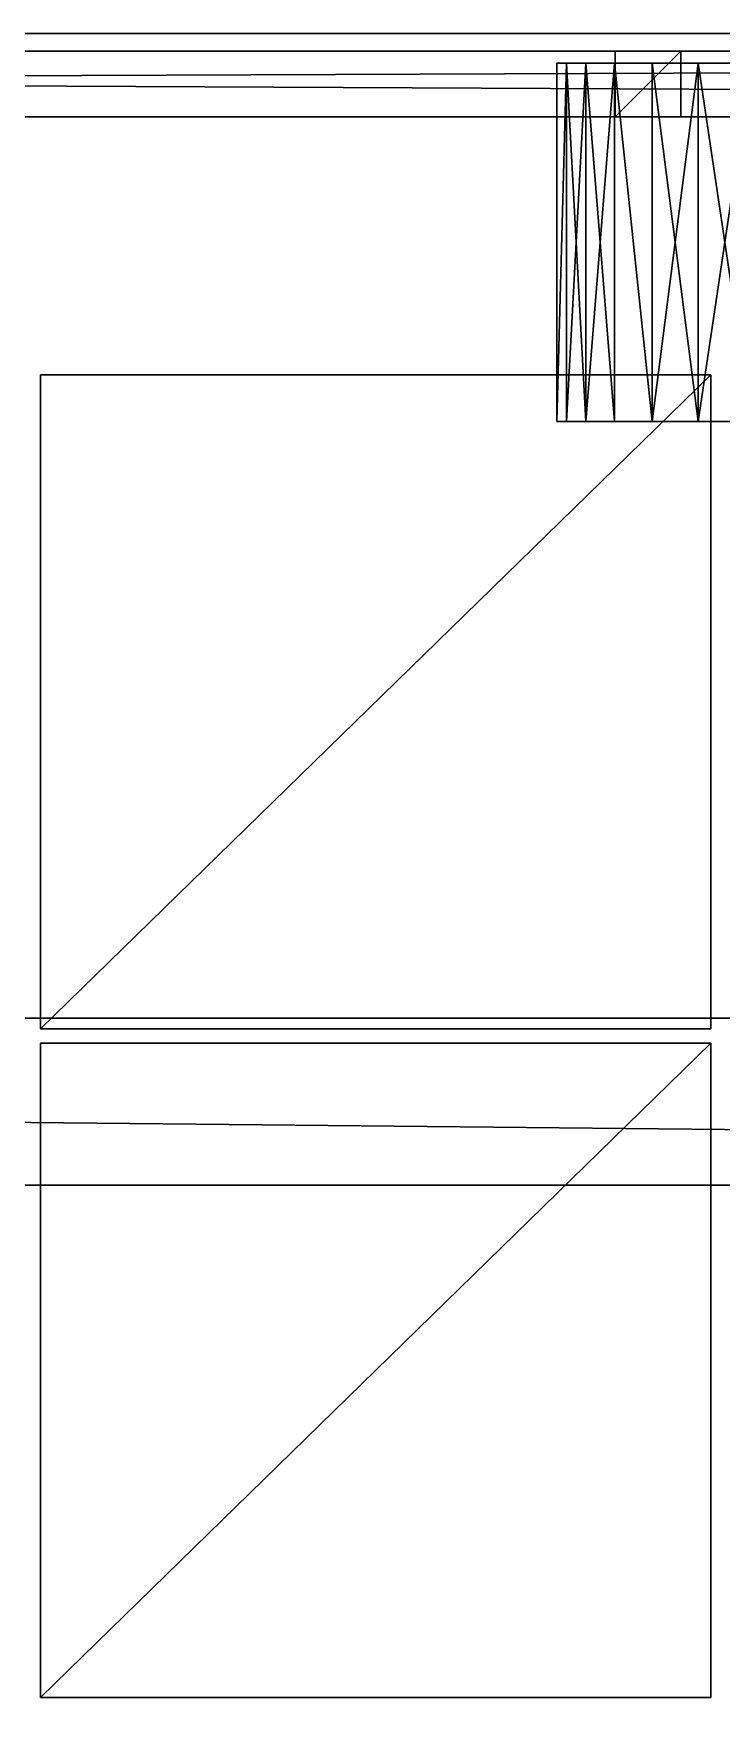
# Model space of a CAD drawing. Header units: millimetres. Extents: x -3100 to 14040, y -1280 to 1295.
# Drawn here: x 8823 to 9399, y -105 to 1295 of the extents above; entities that cross this region are included whole.
import ezdxf

# ---------------------------------------------------------------- set-up
doc = ezdxf.new("R2010")
doc.units = ezdxf.units.MM

msp = doc.modelspace()

# ---------------------------------------------------------------- linework, layer by layer
at = {"layer": 'CAD_75LAB'}
for points in [[(14040, 1295, 1250), (-40, 1295, 1250), (-40, 1295, 1320)], [(14040, 1295, 1320), (14040, 1295, 1250), (-40, 1295, 1320)], [(14040, 1225, 1250), (-40, 1225, 1250), (-40, 1295, 1250)], [(14040, 1295, 1250), (14040, 1225, 1250), (-40, 1295, 1250)], [(14040, 1225, 1320), (-40, 1295, 1320), (-40, 1225, 1320)], [(14040, 1295, 1320), (-40, 1295, 1320), (14040, 1225, 1320)], [(14040, 1280, 1160), (-40, 1280, 1160), (-40, 1280, 1250)], [(14040, 1280, 1250), (14040, 1280, 1160), (-40, 1280, 1250)], [(14040, -1280, 1160), (-40, -1280, 1160), (-40, 1280, 1160)], [(14040, 1280, 1160), (14040, -1280, 1160), (-40, 1280, 1160)], [(14040, -1280, 1250), (-40, 1280, 1250), (-40, -1280, 1250)], [(14040, 1280, 1250), (-40, 1280, 1250), (14040, -1280, 1250)], [(14040, 1280, 3995), (14040, 1280, 3940), (-40, 1280, 3940)], [(14040, 1280, 3995), (-40, 1280, 3940), (-40, 1280, 3995)], [(14040, 1280, 3940), (-40, 1225, 3940), (-40, 1280, 3940)], [(14040, 1280, 3940), (14040, 1225, 3940), (-40, 1225, 3940)], [(14040, 1280, 3995), (-40, 1280, 3995), (-40, 1225, 3995)], [(14040, 1280, 3995), (-40, 1225, 3995), (14040, 1225, 3995)], [(9310, 1280, 3940), (9310, 1280, 1250), (9310, 1225, 1250)], [(9310, 1225, 3940), (9310, 1280, 3940), (9310, 1225, 1250)], [(9310, 1280, 3940), (9365, 1280, 1250), (9310, 1280, 1250)], [(9365, 1280, 3940), (9365, 1280, 1250), (9310, 1280, 3940)], [(9365, 1280, 1250), (9310, 1225, 1250), (9310, 1280, 1250)], [(9365, 1280, 1250), (9365, 1225, 1250), (9310, 1225, 1250)], [(9365, 1280, 3940), (9310, 1280, 3940), (9310, 1225, 3940)], [(9365, 1280, 3940), (9310, 1225, 3940), (9365, 1225, 3940)], [(9365, 1280, 3940), (9365, 1225, 1250), (9365, 1280, 1250)], [(9365, 1225, 3940), (9365, 1225, 1250), (9365, 1280, 3940)], [(9261.02, 970, 573.24), (9269.19, 970, 639.22), (9269.19, 1270, 639.22)], [(9261.02, 970, 573.24), (9269.19, 1270, 639.22), (9261.02, 1270, 573.24)], [(9261.02, 970, 506.76), (9261.02, 970, 573.24), (9261.02, 1270, 573.24)], [(9261.02, 970, 506.76), (9261.02, 1270, 573.24), (9261.02, 1270, 506.76)], [(9261.02, 970, 506.76), (9261.02, 1270, 506.76), (9269.19, 1270, 440.78)], [(9269.19, 970, 440.78), (9261.02, 970, 506.76), (9269.19, 1270, 440.78)], [(9261.02, 1270, 506.76), (9285.41, 1270, 376.3), (9269.19, 1270, 440.78)], [(9261.02, 1270, 506.76), (9309.43, 1270, 314.3), (9285.41, 1270, 376.3)], [(9269.19, 1270, 639.22), (9261.02, 1270, 506.76), (9261.02, 1270, 573.24)], [(9269.19, 1270, 639.22), (9309.43, 1270, 314.3), (9261.02, 1270, 506.76)], [(9269.19, 970, 639.22), (9285.41, 970, 703.7), (9285.41, 1270, 703.7)], [(9269.19, 970, 639.22), (9285.41, 1270, 703.7), (9269.19, 1270, 639.22)], [(9285.41, 970, 376.3), (9269.19, 970, 440.78), (9269.19, 1270, 440.78)], [(9285.41, 970, 376.3), (9269.19, 1270, 440.78), (9285.41, 1270, 376.3)], [(9269.19, 1270, 639.22), (9424.09, 1270, 152.33), (9309.43, 1270, 314.3)], [(9474.58, 1270, 970.93), (9269.19, 1270, 639.22), (9285.41, 1270, 703.7)], [(9849.83, 1270, 1077.7), (9269.19, 1270, 639.22), (9474.58, 1270, 970.93)], [(9849.83, 1270, 1077.7), (9424.09, 1270, 152.33), (9269.19, 1270, 639.22)], [(9285.41, 970, 703.7), (9309.43, 1270, 765.7), (9285.41, 1270, 703.7)], [(9285.41, 970, 703.7), (9309.43, 970, 765.7), (9309.43, 1270, 765.7)], [(9309.43, 970, 314.3), (9285.41, 970, 376.3), (9285.41, 1270, 376.3)], [(9309.43, 970, 314.3), (9285.41, 1270, 376.3), (9309.43, 1270, 314.3)], [(9340.88, 1270, 824.27), (9285.41, 1270, 703.7), (9309.43, 1270, 765.7)], [(9474.58, 1270, 970.93), (9285.41, 1270, 703.7), (9340.88, 1270, 824.27)], [(9340.88, 970, 824.27), (9340.88, 1270, 824.27), (9309.43, 1270, 765.7)], [(9309.43, 970, 765.7), (9340.88, 970, 824.27), (9309.43, 1270, 765.7)], [(9340.88, 970, 255.73), (9309.43, 970, 314.3), (9309.43, 1270, 314.3)], [(9340.88, 970, 255.73), (9309.43, 1270, 314.3), (9340.88, 1270, 255.73)], [(9309.43, 1270, 314.3), (9424.09, 1270, 152.33), (9340.88, 1270, 255.73)], [(9340.88, 970, 824.27), (9379.3, 1270, 878.54), (9340.88, 1270, 824.27)], [(9340.88, 970, 824.27), (9379.3, 970, 878.54), (9379.3, 1270, 878.54)], [(9379.3, 970, 201.46), (9340.88, 970, 255.73), (9340.88, 1270, 255.73)], [(9379.3, 970, 201.46), (9340.88, 1270, 255.73), (9379.3, 1270, 201.46)], [(9340.88, 1270, 255.73), (9424.09, 1270, 152.33), (9379.3, 1270, 201.46)], [(9474.58, 1270, 970.93), (9340.88, 1270, 824.27), (9379.3, 1270, 878.54)], [(9379.3, 970, 878.54), (9424.09, 1270, 927.67), (9379.3, 1270, 878.54)], [(9379.3, 970, 878.54), (9424.09, 970, 927.67), (9424.09, 1270, 927.67)], [(9424.09, 970, 152.33), (9379.3, 970, 201.46), (9379.3, 1270, 201.46)], [(9424.09, 970, 152.33), (9379.3, 1270, 201.46), (9424.09, 1270, 152.33)], [(9474.58, 1270, 970.93), (9379.3, 1270, 878.54), (9424.09, 1270, 927.67)], [(14040, 1225, 3995), (-40, 1225, 3940), (14040, 1225, 3940)], [(14040, 1225, 3995), (-40, 1225, 3995), (-40, 1225, 3940)], [(14040, 1225, 1250), (-40, 1225, 1320), (-40, 1225, 1250)], [(14040, 1225, 1320), (-40, 1225, 1320), (14040, 1225, 1250)], [(9310, 1225, 3940), (9310, 1225, 1250), (9365, 1225, 1250)], [(9365, 1225, 3940), (9310, 1225, 3940), (9365, 1225, 1250)], [(8829, 461, 1253), (8829, 1009, 1397), (8829, 1009, 1253)], [(8829, 461, 1397), (8829, 1009, 1397), (8829, 461, 1253)], [(9390, 1009, 1253), (8829, 1009, 1253), (8829, 1009, 1397)], [(9390, 1009, 1397), (9390, 1009, 1253), (8829, 1009, 1397)], [(9390, 1009, 1253), (8829, 461, 1253), (8829, 1009, 1253)], [(9390, 1009, 1253), (9390, 461, 1253), (8829, 461, 1253)], [(9390, 1009, 1397), (8829, 1009, 1397), (8829, 461, 1397)], [(9390, 1009, 1397), (8829, 461, 1397), (9390, 461, 1397)], [(8829, 461, 1403), (8829, 1009, 1547), (8829, 1009, 1403)], [(8829, 461, 1547), (8829, 1009, 1547), (8829, 461, 1403)], [(9390, 1009, 1403), (8829, 1009, 1403), (8829, 1009, 1547)], [(9390, 1009, 1547), (9390, 1009, 1403), (8829, 1009, 1547)], [(9390, 1009, 1403), (8829, 461, 1403), (8829, 1009, 1403)], [(9390, 1009, 1403), (9390, 461, 1403), (8829, 461, 1403)], [(9390, 1009, 1547), (8829, 1009, 1547), (8829, 461, 1547)], [(9390, 1009, 1547), (8829, 461, 1547), (9390, 461, 1547)], [(8829, 461, 1553), (8829, 1009, 1697), (8829, 1009, 1553)], [(8829, 461, 1697), (8829, 1009, 1697), (8829, 461, 1553)], [(9390, 1009, 1553), (8829, 1009, 1553), (8829, 1009, 1697)], [(9390, 1009, 1697), (9390, 1009, 1553), (8829, 1009, 1697)], [(9390, 1009, 1553), (8829, 461, 1553), (8829, 1009, 1553)], [(9390, 1009, 1553), (9390, 461, 1553), (8829, 461, 1553)], [(9390, 1009, 1697), (8829, 1009, 1697), (8829, 461, 1697)], [(9390, 1009, 1697), (8829, 461, 1697), (9390, 461, 1697)], [(8829, 461, 1703), (8829, 1009, 1847), (8829, 1009, 1703)], [(8829, 461, 1847), (8829, 1009, 1847), (8829, 461, 1703)], [(9390, 1009, 1703), (8829, 1009, 1703), (8829, 1009, 1847)], [(9390, 1009, 1847), (9390, 1009, 1703), (8829, 1009, 1847)], [(9390, 1009, 1703), (8829, 461, 1703), (8829, 1009, 1703)], [(9390, 1009, 1703), (9390, 461, 1703), (8829, 461, 1703)], [(9390, 1009, 1847), (8829, 1009, 1847), (8829, 461, 1847)], [(9390, 1009, 1847), (8829, 461, 1847), (9390, 461, 1847)], [(8829, 461, 1853), (8829, 1009, 1997), (8829, 1009, 1853)], [(8829, 461, 1997), (8829, 1009, 1997), (8829, 461, 1853)], [(9390, 1009, 1853), (8829, 1009, 1853), (8829, 1009, 1997)], [(9390, 1009, 1997), (9390, 1009, 1853), (8829, 1009, 1997)], [(9390, 1009, 1853), (8829, 461, 1853), (8829, 1009, 1853)], [(9390, 1009, 1853), (9390, 461, 1853), (8829, 461, 1853)], [(9390, 1009, 1997), (8829, 1009, 1997), (8829, 461, 1997)], [(9390, 1009, 1997), (8829, 461, 1997), (9390, 461, 1997)], [(8829, 461, 2003), (8829, 1009, 2147), (8829, 1009, 2003)], [(8829, 461, 2147), (8829, 1009, 2147), (8829, 461, 2003)], [(9390, 1009, 2003), (8829, 1009, 2003), (8829, 1009, 2147)], [(9390, 1009, 2147), (9390, 1009, 2003), (8829, 1009, 2147)], [(9390, 1009, 2003), (8829, 461, 2003), (8829, 1009, 2003)], [(9390, 1009, 2003), (9390, 461, 2003), (8829, 461, 2003)], [(9390, 1009, 2147), (8829, 1009, 2147), (8829, 461, 2147)], [(9390, 1009, 2147), (8829, 461, 2147), (9390, 461, 2147)], [(8829, 461, 2153), (8829, 1009, 2297), (8829, 1009, 2153)], [(8829, 461, 2297), (8829, 1009, 2297), (8829, 461, 2153)], [(9390, 1009, 2153), (8829, 1009, 2153), (8829, 1009, 2297)], [(9390, 1009, 2297), (9390, 1009, 2153), (8829, 1009, 2297)], [(9390, 1009, 2153), (8829, 461, 2153), (8829, 1009, 2153)], [(9390, 1009, 2153), (9390, 461, 2153), (8829, 461, 2153)], [(9390, 1009, 2297), (8829, 1009, 2297), (8829, 461, 2297)], [(9390, 1009, 2297), (8829, 461, 2297), (9390, 461, 2297)], [(8829, 461, 2303), (8829, 1009, 2447), (8829, 1009, 2303)], [(8829, 461, 2447), (8829, 1009, 2447), (8829, 461, 2303)], [(9390, 1009, 2303), (8829, 1009, 2303), (8829, 1009, 2447)], [(9390, 1009, 2447), (9390, 1009, 2303), (8829, 1009, 2447)], [(9390, 1009, 2303), (8829, 461, 2303), (8829, 1009, 2303)], [(9390, 1009, 2303), (9390, 461, 2303), (8829, 461, 2303)], [(9390, 1009, 2447), (8829, 1009, 2447), (8829, 461, 2447)], [(9390, 1009, 2447), (8829, 461, 2447), (9390, 461, 2447)], [(8829, 461, 2453), (8829, 1009, 2597), (8829, 1009, 2453)], [(8829, 461, 2597), (8829, 1009, 2597), (8829, 461, 2453)], [(9390, 1009, 2453), (8829, 1009, 2453), (8829, 1009, 2597)], [(9390, 1009, 2597), (9390, 1009, 2453), (8829, 1009, 2597)], [(9390, 1009, 2453), (8829, 461, 2453), (8829, 1009, 2453)], [(9390, 1009, 2453), (9390, 461, 2453), (8829, 461, 2453)], [(9390, 1009, 2597), (8829, 1009, 2597), (8829, 461, 2597)], [(9390, 1009, 2597), (8829, 461, 2597), (9390, 461, 2597)], [(8829, 461, 2603), (8829, 1009, 2747), (8829, 1009, 2603)], [(8829, 461, 2747), (8829, 1009, 2747), (8829, 461, 2603)], [(9390, 1009, 2603), (8829, 1009, 2603), (8829, 1009, 2747)], [(9390, 1009, 2747), (9390, 1009, 2603), (8829, 1009, 2747)], [(9390, 1009, 2603), (8829, 461, 2603), (8829, 1009, 2603)], [(9390, 1009, 2603), (9390, 461, 2603), (8829, 461, 2603)], [(9390, 1009, 2747), (8829, 1009, 2747), (8829, 461, 2747)], [(9390, 1009, 2747), (8829, 461, 2747), (9390, 461, 2747)], [(8829, 461, 2753), (8829, 1009, 2897), (8829, 1009, 2753)], [(8829, 461, 2897), (8829, 1009, 2897), (8829, 461, 2753)], [(9390, 1009, 2753), (8829, 1009, 2753), (8829, 1009, 2897)], [(9390, 1009, 2897), (9390, 1009, 2753), (8829, 1009, 2897)], [(9390, 1009, 2753), (8829, 461, 2753), (8829, 1009, 2753)], [(9390, 1009, 2753), (9390, 461, 2753), (8829, 461, 2753)], [(9390, 1009, 2897), (8829, 1009, 2897), (8829, 461, 2897)], [(9390, 1009, 2897), (8829, 461, 2897), (9390, 461, 2897)], [(8829, 461, 2903), (8829, 1009, 3047), (8829, 1009, 2903)], [(8829, 461, 3047), (8829, 1009, 3047), (8829, 461, 2903)], [(9390, 1009, 2903), (8829, 1009, 2903), (8829, 1009, 3047)], [(9390, 1009, 3047), (9390, 1009, 2903), (8829, 1009, 3047)], [(9390, 1009, 2903), (8829, 461, 2903), (8829, 1009, 2903)], [(9390, 1009, 2903), (9390, 461, 2903), (8829, 461, 2903)], [(9390, 1009, 3047), (8829, 1009, 3047), (8829, 461, 3047)], [(9390, 1009, 3047), (8829, 461, 3047), (9390, 461, 3047)], [(8829, 461, 3053), (8829, 1009, 3197), (8829, 1009, 3053)], [(8829, 461, 3197), (8829, 1009, 3197), (8829, 461, 3053)], [(9390, 1009, 3053), (8829, 1009, 3053), (8829, 1009, 3197)], [(9390, 1009, 3197), (9390, 1009, 3053), (8829, 1009, 3197)], [(9390, 1009, 3053), (8829, 461, 3053), (8829, 1009, 3053)], [(9390, 1009, 3053), (9390, 461, 3053), (8829, 461, 3053)], [(9390, 1009, 3197), (8829, 1009, 3197), (8829, 461, 3197)], [(9390, 1009, 3197), (8829, 461, 3197), (9390, 461, 3197)], [(8829, 461, 3203), (8829, 1009, 3347), (8829, 1009, 3203)], [(8829, 461, 3347), (8829, 1009, 3347), (8829, 461, 3203)], [(9390, 1009, 3203), (8829, 1009, 3203), (8829, 1009, 3347)], [(9390, 1009, 3347), (9390, 1009, 3203), (8829, 1009, 3347)], [(9390, 1009, 3203), (8829, 461, 3203), (8829, 1009, 3203)], [(9390, 1009, 3203), (9390, 461, 3203), (8829, 461, 3203)], [(9390, 1009, 3347), (8829, 1009, 3347), (8829, 461, 3347)], [(9390, 1009, 3347), (8829, 461, 3347), (9390, 461, 3347)], [(8829, 461, 3353), (8829, 1009, 3497), (8829, 1009, 3353)], [(8829, 461, 3497), (8829, 1009, 3497), (8829, 461, 3353)], [(9390, 1009, 3353), (8829, 1009, 3353), (8829, 1009, 3497)], [(9390, 1009, 3497), (9390, 1009, 3353), (8829, 1009, 3497)], [(9390, 1009, 3353), (8829, 461, 3353), (8829, 1009, 3353)], [(9390, 1009, 3353), (9390, 461, 3353), (8829, 461, 3353)], [(9390, 1009, 3497), (8829, 1009, 3497), (8829, 461, 3497)], [(9390, 1009, 3497), (8829, 461, 3497), (9390, 461, 3497)], [(8829, 461, 3503), (8829, 1009, 3647), (8829, 1009, 3503)], [(8829, 461, 3647), (8829, 1009, 3647), (8829, 461, 3503)], [(9390, 1009, 3503), (8829, 1009, 3503), (8829, 1009, 3647)], [(9390, 1009, 3647), (9390, 1009, 3503), (8829, 1009, 3647)], [(9390, 1009, 3503), (8829, 461, 3503), (8829, 1009, 3503)], [(9390, 1009, 3503), (9390, 461, 3503), (8829, 461, 3503)], [(9390, 1009, 3647), (8829, 1009, 3647), (8829, 461, 3647)], [(9390, 1009, 3647), (8829, 461, 3647), (9390, 461, 3647)], [(8829, 461, 3653), (8829, 1009, 3797), (8829, 1009, 3653)], [(8829, 461, 3797), (8829, 1009, 3797), (8829, 461, 3653)], [(9390, 1009, 3653), (8829, 1009, 3653), (8829, 1009, 3797)], [(9390, 1009, 3797), (9390, 1009, 3653), (8829, 1009, 3797)], [(9390, 1009, 3653), (8829, 461, 3653), (8829, 1009, 3653)], [(9390, 1009, 3653), (9390, 461, 3653), (8829, 461, 3653)], [(9390, 1009, 3797), (8829, 1009, 3797), (8829, 461, 3797)], [(9390, 1009, 3797), (8829, 461, 3797), (9390, 461, 3797)], [(9390, 461, 1253), (9390, 1009, 1253), (9390, 1009, 1397)], [(9390, 461, 1397), (9390, 461, 1253), (9390, 1009, 1397)], [(9390, 461, 1403), (9390, 1009, 1403), (9390, 1009, 1547)], [(9390, 461, 1547), (9390, 461, 1403), (9390, 1009, 1547)], [(9390, 461, 1553), (9390, 1009, 1553), (9390, 1009, 1697)], [(9390, 461, 1697), (9390, 461, 1553), (9390, 1009, 1697)], [(9390, 461, 1703), (9390, 1009, 1703), (9390, 1009, 1847)], [(9390, 461, 1847), (9390, 461, 1703), (9390, 1009, 1847)], [(9390, 461, 1853), (9390, 1009, 1853), (9390, 1009, 1997)], [(9390, 461, 1997), (9390, 461, 1853), (9390, 1009, 1997)], [(9390, 461, 2003), (9390, 1009, 2003), (9390, 1009, 2147)], [(9390, 461, 2147), (9390, 461, 2003), (9390, 1009, 2147)], [(9390, 461, 2153), (9390, 1009, 2153), (9390, 1009, 2297)], [(9390, 461, 2297), (9390, 461, 2153), (9390, 1009, 2297)], [(9390, 461, 2303), (9390, 1009, 2303), (9390, 1009, 2447)], [(9390, 461, 2447), (9390, 461, 2303), (9390, 1009, 2447)], [(9390, 461, 2453), (9390, 1009, 2453), (9390, 1009, 2597)], [(9390, 461, 2597), (9390, 461, 2453), (9390, 1009, 2597)], [(9390, 461, 2603), (9390, 1009, 2603), (9390, 1009, 2747)], [(9390, 461, 2747), (9390, 461, 2603), (9390, 1009, 2747)], [(9390, 461, 2753), (9390, 1009, 2753), (9390, 1009, 2897)], [(9390, 461, 2897), (9390, 461, 2753), (9390, 1009, 2897)], [(9390, 461, 2903), (9390, 1009, 2903), (9390, 1009, 3047)], [(9390, 461, 3047), (9390, 461, 2903), (9390, 1009, 3047)], [(9390, 461, 3053), (9390, 1009, 3053), (9390, 1009, 3197)], [(9390, 461, 3197), (9390, 461, 3053), (9390, 1009, 3197)], [(9390, 461, 3203), (9390, 1009, 3203), (9390, 1009, 3347)], [(9390, 461, 3347), (9390, 461, 3203), (9390, 1009, 3347)], [(9390, 461, 3353), (9390, 1009, 3353), (9390, 1009, 3497)], [(9390, 461, 3497), (9390, 461, 3353), (9390, 1009, 3497)], [(9390, 461, 3503), (9390, 1009, 3503), (9390, 1009, 3647)], [(9390, 461, 3647), (9390, 461, 3503), (9390, 1009, 3647)], [(9390, 461, 3653), (9390, 1009, 3653), (9390, 1009, 3797)], [(9390, 461, 3797), (9390, 461, 3653), (9390, 1009, 3797)], [(9261.02, 970, 506.76), (9269.19, 970, 440.78), (9285.41, 970, 376.3)], [(9261.02, 970, 506.76), (9285.41, 970, 376.3), (9309.43, 970, 314.3)], [(9269.19, 970, 639.22), (9261.02, 970, 573.24), (9261.02, 970, 506.76)], [(9269.19, 970, 639.22), (9261.02, 970, 506.76), (9309.43, 970, 314.3)], [(9269.19, 970, 639.22), (9309.43, 970, 314.3), (9424.09, 970, 152.33)], [(9474.58, 970, 970.93), (9285.41, 970, 703.7), (9269.19, 970, 639.22)], [(9849.83, 970, 1077.7), (9474.58, 970, 970.93), (9269.19, 970, 639.22)], [(9849.83, 970, 1077.7), (9269.19, 970, 639.22), (9424.09, 970, 152.33)], [(9340.88, 970, 824.27), (9309.43, 970, 765.7), (9285.41, 970, 703.7)], [(9474.58, 970, 970.93), (9340.88, 970, 824.27), (9285.41, 970, 703.7)], [(9309.43, 970, 314.3), (9340.88, 970, 255.73), (9424.09, 970, 152.33)], [(9340.88, 970, 255.73), (9379.3, 970, 201.46), (9424.09, 970, 152.33)], [(9474.58, 970, 970.93), (9379.3, 970, 878.54), (9340.88, 970, 824.27)], [(9474.58, 970, 970.93), (9424.09, 970, 927.67), (9379.3, 970, 878.54)], [(13960, 470, 1160), (13960, 470, 910), (300, 470, 910)], [(13960, 470, 1160), (300, 470, 910), (300, 470, 1160)], [(13960, 330, 910), (300, 330, 910), (300, 470, 910)], [(13960, 470, 910), (13960, 330, 910), (300, 470, 910)], [(13960, 330, 1160), (300, 470, 1160), (300, 330, 1160)], [(13960, 470, 1160), (300, 470, 1160), (13960, 330, 1160)], [(9390, 461, 1253), (8829, 461, 1397), (8829, 461, 1253)], [(9390, 461, 1397), (8829, 461, 1397), (9390, 461, 1253)], [(9390, 461, 1403), (8829, 461, 1547), (8829, 461, 1403)], [(9390, 461, 1547), (8829, 461, 1547), (9390, 461, 1403)], [(9390, 461, 1553), (8829, 461, 1697), (8829, 461, 1553)], [(9390, 461, 1697), (8829, 461, 1697), (9390, 461, 1553)], [(9390, 461, 1703), (8829, 461, 1847), (8829, 461, 1703)], [(9390, 461, 1847), (8829, 461, 1847), (9390, 461, 1703)], [(9390, 461, 1853), (8829, 461, 1997), (8829, 461, 1853)], [(9390, 461, 1997), (8829, 461, 1997), (9390, 461, 1853)], [(9390, 461, 2003), (8829, 461, 2147), (8829, 461, 2003)], [(9390, 461, 2147), (8829, 461, 2147), (9390, 461, 2003)], [(9390, 461, 2153), (8829, 461, 2297), (8829, 461, 2153)], [(9390, 461, 2297), (8829, 461, 2297), (9390, 461, 2153)], [(9390, 461, 2303), (8829, 461, 2447), (8829, 461, 2303)], [(9390, 461, 2447), (8829, 461, 2447), (9390, 461, 2303)], [(9390, 461, 2453), (8829, 461, 2597), (8829, 461, 2453)], [(9390, 461, 2597), (8829, 461, 2597), (9390, 461, 2453)], [(9390, 461, 2603), (8829, 461, 2747), (8829, 461, 2603)], [(9390, 461, 2747), (8829, 461, 2747), (9390, 461, 2603)], [(9390, 461, 2753), (8829, 461, 2897), (8829, 461, 2753)], [(9390, 461, 2897), (8829, 461, 2897), (9390, 461, 2753)], [(9390, 461, 2903), (8829, 461, 3047), (8829, 461, 2903)], [(9390, 461, 3047), (8829, 461, 3047), (9390, 461, 2903)], [(9390, 461, 3053), (8829, 461, 3197), (8829, 461, 3053)], [(9390, 461, 3197), (8829, 461, 3197), (9390, 461, 3053)], [(9390, 461, 3203), (8829, 461, 3347), (8829, 461, 3203)], [(9390, 461, 3347), (8829, 461, 3347), (9390, 461, 3203)], [(9390, 461, 3353), (8829, 461, 3497), (8829, 461, 3353)], [(9390, 461, 3497), (8829, 461, 3497), (9390, 461, 3353)], [(9390, 461, 3503), (8829, 461, 3647), (8829, 461, 3503)], [(9390, 461, 3647), (8829, 461, 3647), (9390, 461, 3503)], [(9390, 461, 3653), (8829, 461, 3797), (8829, 461, 3653)], [(9390, 461, 3797), (8829, 461, 3797), (9390, 461, 3653)], [(8829, -99, 1253), (8829, 449, 1397), (8829, 449, 1253)], [(8829, -99, 1397), (8829, 449, 1397), (8829, -99, 1253)], [(9390, 449, 1253), (8829, 449, 1253), (8829, 449, 1397)], [(9390, 449, 1397), (9390, 449, 1253), (8829, 449, 1397)], [(9390, 449, 1253), (8829, -99, 1253), (8829, 449, 1253)], [(9390, 449, 1253), (9390, -99, 1253), (8829, -99, 1253)], [(9390, 449, 1397), (8829, 449, 1397), (8829, -99, 1397)], [(9390, 449, 1397), (8829, -99, 1397), (9390, -99, 1397)], [(8829, -99, 1403), (8829, 449, 1547), (8829, 449, 1403)], [(8829, -99, 1547), (8829, 449, 1547), (8829, -99, 1403)], [(9390, 449, 1403), (8829, 449, 1403), (8829, 449, 1547)], [(9390, 449, 1547), (9390, 449, 1403), (8829, 449, 1547)], [(9390, 449, 1403), (8829, -99, 1403), (8829, 449, 1403)], [(9390, 449, 1403), (9390, -99, 1403), (8829, -99, 1403)], [(9390, 449, 1547), (8829, 449, 1547), (8829, -99, 1547)], [(9390, 449, 1547), (8829, -99, 1547), (9390, -99, 1547)], [(8829, -99, 1553), (8829, 449, 1697), (8829, 449, 1553)], [(8829, -99, 1697), (8829, 449, 1697), (8829, -99, 1553)], [(9390, 449, 1553), (8829, 449, 1553), (8829, 449, 1697)], [(9390, 449, 1697), (9390, 449, 1553), (8829, 449, 1697)], [(9390, 449, 1553), (8829, -99, 1553), (8829, 449, 1553)], [(9390, 449, 1553), (9390, -99, 1553), (8829, -99, 1553)], [(9390, 449, 1697), (8829, 449, 1697), (8829, -99, 1697)], [(9390, 449, 1697), (8829, -99, 1697), (9390, -99, 1697)], [(8829, -99, 1703), (8829, 449, 1847), (8829, 449, 1703)], [(8829, -99, 1847), (8829, 449, 1847), (8829, -99, 1703)], [(9390, 449, 1703), (8829, 449, 1703), (8829, 449, 1847)], [(9390, 449, 1847), (9390, 449, 1703), (8829, 449, 1847)], [(9390, 449, 1703), (8829, -99, 1703), (8829, 449, 1703)], [(9390, 449, 1703), (9390, -99, 1703), (8829, -99, 1703)], [(9390, 449, 1847), (8829, 449, 1847), (8829, -99, 1847)], [(9390, 449, 1847), (8829, -99, 1847), (9390, -99, 1847)], [(8829, -99, 1853), (8829, 449, 1997), (8829, 449, 1853)], [(8829, -99, 1997), (8829, 449, 1997), (8829, -99, 1853)], [(9390, 449, 1853), (8829, 449, 1853), (8829, 449, 1997)], [(9390, 449, 1997), (9390, 449, 1853), (8829, 449, 1997)], [(9390, 449, 1853), (8829, -99, 1853), (8829, 449, 1853)], [(9390, 449, 1853), (9390, -99, 1853), (8829, -99, 1853)], [(9390, 449, 1997), (8829, 449, 1997), (8829, -99, 1997)], [(9390, 449, 1997), (8829, -99, 1997), (9390, -99, 1997)], [(8829, -99, 2003), (8829, 449, 2147), (8829, 449, 2003)], [(8829, -99, 2147), (8829, 449, 2147), (8829, -99, 2003)], [(9390, 449, 2003), (8829, 449, 2003), (8829, 449, 2147)], [(9390, 449, 2147), (9390, 449, 2003), (8829, 449, 2147)], [(9390, 449, 2003), (8829, -99, 2003), (8829, 449, 2003)], [(9390, 449, 2003), (9390, -99, 2003), (8829, -99, 2003)], [(9390, 449, 2147), (8829, 449, 2147), (8829, -99, 2147)], [(9390, 449, 2147), (8829, -99, 2147), (9390, -99, 2147)], [(8829, -99, 2153), (8829, 449, 2297), (8829, 449, 2153)], [(8829, -99, 2297), (8829, 449, 2297), (8829, -99, 2153)], [(9390, 449, 2153), (8829, 449, 2153), (8829, 449, 2297)], [(9390, 449, 2297), (9390, 449, 2153), (8829, 449, 2297)], [(9390, 449, 2153), (8829, -99, 2153), (8829, 449, 2153)], [(9390, 449, 2153), (9390, -99, 2153), (8829, -99, 2153)], [(9390, 449, 2297), (8829, 449, 2297), (8829, -99, 2297)], [(9390, 449, 2297), (8829, -99, 2297), (9390, -99, 2297)], [(8829, -99, 2303), (8829, 449, 2447), (8829, 449, 2303)], [(8829, -99, 2447), (8829, 449, 2447), (8829, -99, 2303)], [(9390, 449, 2303), (8829, 449, 2303), (8829, 449, 2447)], [(9390, 449, 2447), (9390, 449, 2303), (8829, 449, 2447)], [(9390, 449, 2303), (8829, -99, 2303), (8829, 449, 2303)], [(9390, 449, 2303), (9390, -99, 2303), (8829, -99, 2303)], [(9390, 449, 2447), (8829, 449, 2447), (8829, -99, 2447)], [(9390, 449, 2447), (8829, -99, 2447), (9390, -99, 2447)], [(8829, -99, 2453), (8829, 449, 2597), (8829, 449, 2453)], [(8829, -99, 2597), (8829, 449, 2597), (8829, -99, 2453)], [(9390, 449, 2453), (8829, 449, 2453), (8829, 449, 2597)], [(9390, 449, 2597), (9390, 449, 2453), (8829, 449, 2597)], [(9390, 449, 2453), (8829, -99, 2453), (8829, 449, 2453)], [(9390, 449, 2453), (9390, -99, 2453), (8829, -99, 2453)], [(9390, 449, 2597), (8829, 449, 2597), (8829, -99, 2597)], [(9390, 449, 2597), (8829, -99, 2597), (9390, -99, 2597)], [(8829, -99, 2603), (8829, 449, 2747), (8829, 449, 2603)], [(8829, -99, 2747), (8829, 449, 2747), (8829, -99, 2603)], [(9390, 449, 2603), (8829, 449, 2603), (8829, 449, 2747)], [(9390, 449, 2747), (9390, 449, 2603), (8829, 449, 2747)], [(9390, 449, 2603), (8829, -99, 2603), (8829, 449, 2603)], [(9390, 449, 2603), (9390, -99, 2603), (8829, -99, 2603)], [(9390, 449, 2747), (8829, 449, 2747), (8829, -99, 2747)], [(9390, 449, 2747), (8829, -99, 2747), (9390, -99, 2747)], [(8829, -99, 2753), (8829, 449, 2897), (8829, 449, 2753)], [(8829, -99, 2897), (8829, 449, 2897), (8829, -99, 2753)], [(9390, 449, 2753), (8829, 449, 2753), (8829, 449, 2897)], [(9390, 449, 2897), (9390, 449, 2753), (8829, 449, 2897)], [(9390, 449, 2753), (8829, -99, 2753), (8829, 449, 2753)], [(9390, 449, 2753), (9390, -99, 2753), (8829, -99, 2753)], [(9390, 449, 2897), (8829, 449, 2897), (8829, -99, 2897)], [(9390, 449, 2897), (8829, -99, 2897), (9390, -99, 2897)], [(8829, -99, 2903), (8829, 449, 3047), (8829, 449, 2903)], [(8829, -99, 3047), (8829, 449, 3047), (8829, -99, 2903)], [(9390, 449, 2903), (8829, 449, 2903), (8829, 449, 3047)], [(9390, 449, 3047), (9390, 449, 2903), (8829, 449, 3047)], [(9390, 449, 2903), (8829, -99, 2903), (8829, 449, 2903)], [(9390, 449, 2903), (9390, -99, 2903), (8829, -99, 2903)], [(9390, 449, 3047), (8829, 449, 3047), (8829, -99, 3047)], [(9390, 449, 3047), (8829, -99, 3047), (9390, -99, 3047)], [(8829, -99, 3053), (8829, 449, 3197), (8829, 449, 3053)], [(8829, -99, 3197), (8829, 449, 3197), (8829, -99, 3053)], [(9390, 449, 3053), (8829, 449, 3053), (8829, 449, 3197)], [(9390, 449, 3197), (9390, 449, 3053), (8829, 449, 3197)], [(9390, 449, 3053), (8829, -99, 3053), (8829, 449, 3053)], [(9390, 449, 3053), (9390, -99, 3053), (8829, -99, 3053)], [(9390, 449, 3197), (8829, 449, 3197), (8829, -99, 3197)], [(9390, 449, 3197), (8829, -99, 3197), (9390, -99, 3197)], [(8829, -99, 3203), (8829, 449, 3347), (8829, 449, 3203)], [(8829, -99, 3347), (8829, 449, 3347), (8829, -99, 3203)], [(9390, 449, 3203), (8829, 449, 3203), (8829, 449, 3347)], [(9390, 449, 3347), (9390, 449, 3203), (8829, 449, 3347)], [(9390, 449, 3203), (8829, -99, 3203), (8829, 449, 3203)], [(9390, 449, 3203), (9390, -99, 3203), (8829, -99, 3203)], [(9390, 449, 3347), (8829, 449, 3347), (8829, -99, 3347)], [(9390, 449, 3347), (8829, -99, 3347), (9390, -99, 3347)], [(8829, -99, 3353), (8829, 449, 3497), (8829, 449, 3353)], [(8829, -99, 3497), (8829, 449, 3497), (8829, -99, 3353)], [(9390, 449, 3353), (8829, 449, 3353), (8829, 449, 3497)], [(9390, 449, 3497), (9390, 449, 3353), (8829, 449, 3497)], [(9390, 449, 3353), (8829, -99, 3353), (8829, 449, 3353)], [(9390, 449, 3353), (9390, -99, 3353), (8829, -99, 3353)], [(9390, 449, 3497), (8829, 449, 3497), (8829, -99, 3497)], [(9390, 449, 3497), (8829, -99, 3497), (9390, -99, 3497)], [(8829, -99, 3503), (8829, 449, 3647), (8829, 449, 3503)], [(8829, -99, 3647), (8829, 449, 3647), (8829, -99, 3503)], [(9390, 449, 3503), (8829, 449, 3503), (8829, 449, 3647)], [(9390, 449, 3647), (9390, 449, 3503), (8829, 449, 3647)], [(9390, 449, 3503), (8829, -99, 3503), (8829, 449, 3503)], [(9390, 449, 3503), (9390, -99, 3503), (8829, -99, 3503)], [(9390, 449, 3647), (8829, 449, 3647), (8829, -99, 3647)], [(9390, 449, 3647), (8829, -99, 3647), (9390, -99, 3647)], [(8829, -99, 3653), (8829, 449, 3797), (8829, 449, 3653)], [(8829, -99, 3797), (8829, 449, 3797), (8829, -99, 3653)], [(9390, 449, 3653), (8829, 449, 3653), (8829, 449, 3797)], [(9390, 449, 3797), (9390, 449, 3653), (8829, 449, 3797)], [(9390, 449, 3653), (8829, -99, 3653), (8829, 449, 3653)], [(9390, 449, 3653), (9390, -99, 3653), (8829, -99, 3653)], [(9390, 449, 3797), (8829, 449, 3797), (8829, -99, 3797)], [(9390, 449, 3797), (8829, -99, 3797), (9390, -99, 3797)], [(9390, -99, 1253), (9390, 449, 1253), (9390, 449, 1397)], [(9390, -99, 1397), (9390, -99, 1253), (9390, 449, 1397)], [(9390, -99, 1403), (9390, 449, 1403), (9390, 449, 1547)], [(9390, -99, 1547), (9390, -99, 1403), (9390, 449, 1547)], [(9390, -99, 1553), (9390, 449, 1553), (9390, 449, 1697)], [(9390, -99, 1697), (9390, -99, 1553), (9390, 449, 1697)], [(9390, -99, 1703), (9390, 449, 1703), (9390, 449, 1847)], [(9390, -99, 1847), (9390, -99, 1703), (9390, 449, 1847)], [(9390, -99, 1853), (9390, 449, 1853), (9390, 449, 1997)], [(9390, -99, 1997), (9390, -99, 1853), (9390, 449, 1997)], [(9390, -99, 2003), (9390, 449, 2003), (9390, 449, 2147)], [(9390, -99, 2147), (9390, -99, 2003), (9390, 449, 2147)], [(9390, -99, 2153), (9390, 449, 2153), (9390, 449, 2297)], [(9390, -99, 2297), (9390, -99, 2153), (9390, 449, 2297)], [(9390, -99, 2303), (9390, 449, 2303), (9390, 449, 2447)], [(9390, -99, 2447), (9390, -99, 2303), (9390, 449, 2447)], [(9390, -99, 2453), (9390, 449, 2453), (9390, 449, 2597)], [(9390, -99, 2597), (9390, -99, 2453), (9390, 449, 2597)], [(9390, -99, 2603), (9390, 449, 2603), (9390, 449, 2747)], [(9390, -99, 2747), (9390, -99, 2603), (9390, 449, 2747)], [(9390, -99, 2753), (9390, 449, 2753), (9390, 449, 2897)], [(9390, -99, 2897), (9390, -99, 2753), (9390, 449, 2897)], [(9390, -99, 2903), (9390, 449, 2903), (9390, 449, 3047)], [(9390, -99, 3047), (9390, -99, 2903), (9390, 449, 3047)], [(9390, -99, 3053), (9390, 449, 3053), (9390, 449, 3197)], [(9390, -99, 3197), (9390, -99, 3053), (9390, 449, 3197)], [(9390, -99, 3203), (9390, 449, 3203), (9390, 449, 3347)], [(9390, -99, 3347), (9390, -99, 3203), (9390, 449, 3347)], [(9390, -99, 3353), (9390, 449, 3353), (9390, 449, 3497)], [(9390, -99, 3497), (9390, -99, 3353), (9390, 449, 3497)], [(9390, -99, 3503), (9390, 449, 3503), (9390, 449, 3647)], [(9390, -99, 3647), (9390, -99, 3503), (9390, 449, 3647)], [(9390, -99, 3653), (9390, 449, 3653), (9390, 449, 3797)], [(9390, -99, 3797), (9390, -99, 3653), (9390, 449, 3797)], [(13960, 330, 1160), (300, 330, 910), (13960, 330, 910)], [(13960, 330, 1160), (300, 330, 1160), (300, 330, 910)], [(9390, -99, 1253), (8829, -99, 1397), (8829, -99, 1253)], [(9390, -99, 1397), (8829, -99, 1397), (9390, -99, 1253)], [(9390, -99, 1403), (8829, -99, 1547), (8829, -99, 1403)], [(9390, -99, 1547), (8829, -99, 1547), (9390, -99, 1403)], [(9390, -99, 1553), (8829, -99, 1697), (8829, -99, 1553)], [(9390, -99, 1697), (8829, -99, 1697), (9390, -99, 1553)], [(9390, -99, 1703), (8829, -99, 1847), (8829, -99, 1703)], [(9390, -99, 1847), (8829, -99, 1847), (9390, -99, 1703)], [(9390, -99, 1853), (8829, -99, 1997), (8829, -99, 1853)], [(9390, -99, 1997), (8829, -99, 1997), (9390, -99, 1853)], [(9390, -99, 2003), (8829, -99, 2147), (8829, -99, 2003)], [(9390, -99, 2147), (8829, -99, 2147), (9390, -99, 2003)], [(9390, -99, 2153), (8829, -99, 2297), (8829, -99, 2153)], [(9390, -99, 2297), (8829, -99, 2297), (9390, -99, 2153)], [(9390, -99, 2303), (8829, -99, 2447), (8829, -99, 2303)], [(9390, -99, 2447), (8829, -99, 2447), (9390, -99, 2303)], [(9390, -99, 2453), (8829, -99, 2597), (8829, -99, 2453)], [(9390, -99, 2597), (8829, -99, 2597), (9390, -99, 2453)], [(9390, -99, 2603), (8829, -99, 2747), (8829, -99, 2603)], [(9390, -99, 2747), (8829, -99, 2747), (9390, -99, 2603)], [(9390, -99, 2753), (8829, -99, 2897), (8829, -99, 2753)], [(9390, -99, 2897), (8829, -99, 2897), (9390, -99, 2753)], [(9390, -99, 2903), (8829, -99, 3047), (8829, -99, 2903)], [(9390, -99, 3047), (8829, -99, 3047), (9390, -99, 2903)], [(9390, -99, 3053), (8829, -99, 3197), (8829, -99, 3053)], [(9390, -99, 3197), (8829, -99, 3197), (9390, -99, 3053)], [(9390, -99, 3203), (8829, -99, 3347), (8829, -99, 3203)], [(9390, -99, 3347), (8829, -99, 3347), (9390, -99, 3203)], [(9390, -99, 3353), (8829, -99, 3497), (8829, -99, 3353)], [(9390, -99, 3497), (8829, -99, 3497), (9390, -99, 3353)], [(9390, -99, 3503), (8829, -99, 3647), (8829, -99, 3503)], [(9390, -99, 3647), (8829, -99, 3647), (9390, -99, 3503)], [(9390, -99, 3653), (8829, -99, 3797), (8829, -99, 3653)], [(9390, -99, 3797), (8829, -99, 3797), (9390, -99, 3653)]]:
    msp.add_3dface(points, dxfattribs=at)

doc.saveas('drawing.dxf')
